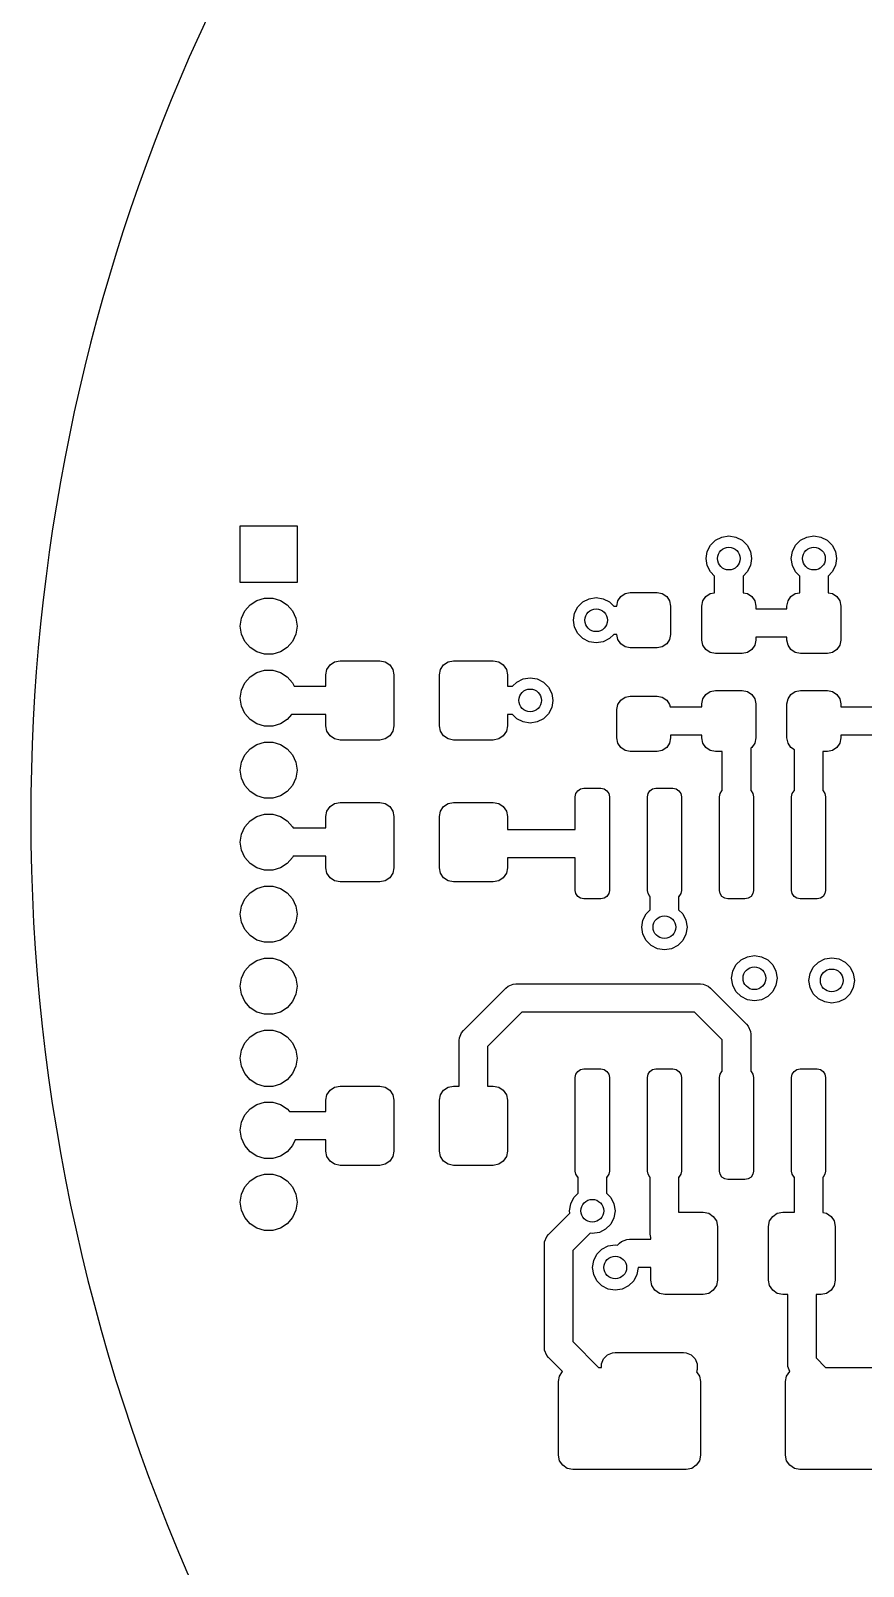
# Model space of a CAD drawing. Extents: x 116 to 183, y -110.2 to -37.6.
# Drawn here: x 115.95 to 130.62, y -84.27 to -57.19 of the extents above; entities that cross this region are included whole.
import ezdxf

# ---------------------------------------------------------------- set-up
doc = ezdxf.new("R2010")
doc.units = 0
doc.layers.add('BLACK', color=7, linetype='CONTINUOUS')

msp = doc.modelspace()

# ---------------------------------------------------------------- linework, layer by layer
at = {"layer": 'BLACK', "linetype": 'CONTINUOUS'}
for p, q in [((119.642, -66.921), (119.642, -65.921)), ((119.642, -65.921), (120.642, -65.921)), ((120.642, -65.921), (120.642, -66.921)), ((127.869577, -66.376393), (127.926393, -66.264886)), ((127.926393, -66.264886), (128.014886, -66.176393)), ((128.014886, -66.176393), (128.126393, -66.119577)), ((128.126393, -66.119577), (128.25, -66.1)), ((128.25, -66.1), (128.373607, -66.119577)), ((128.373607, -66.119577), (128.485114, -66.176393)), ((128.485114, -66.176393), (128.573607, -66.264886)), ((128.573607, -66.264886), (128.630423, -66.376393)), ((129.369577, -66.376393), (129.426393, -66.264886)), ((129.426393, -66.264886), (129.514886, -66.176393)), ((129.514886, -66.176393), (129.626393, -66.119577)), ((129.626393, -66.119577), (129.75, -66.1)), ((129.75, -66.1), (129.873607, -66.119577)), ((129.873607, -66.119577), (129.985114, -66.176393)), ((129.985114, -66.176393), (130.073607, -66.264886)), ((130.073607, -66.264886), (130.130423, -66.376393)), ((127.85, -66.5), (127.869577, -66.376393)), ((127.869577, -66.623607), (127.85, -66.5)), ((128.630423, -66.376393), (128.65, -66.5)), ((128.65, -66.5), (128.630423, -66.623607)), ((129.35, -66.5), (129.369577, -66.376393)), ((129.369577, -66.623607), (129.35, -66.5)), ((130.130423, -66.376393), (130.15, -66.5)), ((130.15, -66.5), (130.130423, -66.623607)), ((127.926393, -66.735114), (127.869577, -66.623607)), ((128, -66.808721), (127.926393, -66.735114)), ((128, -67.102486), (128, -66.808721)), ((128.573607, -66.735114), (128.5, -66.808721)), ((128.5, -66.808721), (128.5, -67.102486)), ((128.630423, -66.623607), (128.573607, -66.735114)), ((129.426393, -66.735114), (129.369577, -66.623607)), ((129.5, -66.808721), (129.426393, -66.735114)), ((129.5, -67.102486), (129.5, -66.808721)), ((130.073607, -66.735114), (130, -66.808721)), ((130, -66.808721), (130, -67.102486)), ((130.130423, -66.623607), (130.073607, -66.735114)), ((120.642, -66.921), (119.642, -66.921)), ((126.344562, -67.169562), (126.421613, -67.118079)), ((126.421613, -67.118079), (126.5125, -67.1)), ((126.5125, -67.1), (126.9875, -67.1)), ((126.9875, -67.1), (127.078387, -67.118079)), ((127.078387, -67.118079), (127.155438, -67.169562)), ((127.844562, -67.169562), (127.921613, -67.118079)), ((127.921613, -67.118079), (128, -67.102486)), ((128.5, -67.102486), (128.578387, -67.118079)), ((128.578387, -67.118079), (128.655438, -67.169562)), ((129.344562, -67.169562), (129.421613, -67.118079)), ((129.421613, -67.118079), (129.5, -67.102486)), ((130, -67.102486), (130.078387, -67.118079)), ((130.078387, -67.118079), (130.155438, -67.169562)), ((119.662254, -67.550134), (119.721373, -67.42068)), ((119.721373, -67.42068), (119.81457, -67.313125)), ((119.81457, -67.313125), (119.934292, -67.236184)), ((119.934292, -67.236184), (120.070843, -67.196089)), ((120.070843, -67.196089), (120.213157, -67.196089)), ((120.213157, -67.196089), (120.349708, -67.236184)), ((120.349708, -67.236184), (120.46943, -67.313125)), ((120.46943, -67.313125), (120.562627, -67.42068)), ((120.562627, -67.42068), (120.621746, -67.550134)), ((125.532077, -67.463893), (125.588893, -67.352386)), ((125.588893, -67.352386), (125.677386, -67.263893)), ((125.677386, -67.263893), (125.788893, -67.207077)), ((125.788893, -67.207077), (125.9125, -67.1875)), ((125.9125, -67.1875), (126.036107, -67.207077)), ((126.036107, -67.207077), (126.147614, -67.263893)), ((126.147614, -67.263893), (126.221221, -67.3375)), ((126.221221, -67.3375), (126.275, -67.3375)), ((126.275, -67.3375), (126.293079, -67.246613)), ((126.293079, -67.246613), (126.344562, -67.169562)), ((127.155438, -67.169562), (127.206921, -67.246613)), ((127.206921, -67.246613), (127.225, -67.3375)), ((127.225, -67.3375), (127.225, -67.8375)), ((127.775, -67.3375), (127.793079, -67.246613)), ((127.775, -67.9375), (127.775, -67.3375)), ((127.793079, -67.246613), (127.844562, -67.169562)), ((128.655438, -67.169562), (128.706921, -67.246613)), ((128.706921, -67.246613), (128.725, -67.3375)), ((128.725, -67.3375), (128.725, -67.3875)), ((128.725, -67.3875), (129.275, -67.3875)), ((129.275, -67.3375), (129.293079, -67.246613)), ((129.275, -67.3875), (129.275, -67.3375)), ((129.293079, -67.246613), (129.344562, -67.169562)), ((130.155438, -67.169562), (130.206921, -67.246613)), ((130.206921, -67.246613), (130.225, -67.3375)), ((130.225, -67.3375), (130.225, -67.9375)), ((119.642, -67.691), (119.662254, -67.550134)), ((119.662254, -67.831866), (119.642, -67.691)), ((120.621746, -67.550134), (120.642, -67.691)), ((120.642, -67.691), (120.621746, -67.831866)), ((125.5125, -67.5875), (125.532077, -67.463893)), ((125.532077, -67.711107), (125.5125, -67.5875)), ((119.721373, -67.96132), (119.662254, -67.831866)), ((119.81457, -68.068875), (119.721373, -67.96132)), ((120.562627, -67.96132), (120.46943, -68.068875)), ((120.621746, -67.831866), (120.562627, -67.96132)), ((125.588893, -67.822614), (125.532077, -67.711107)), ((125.677386, -67.911107), (125.588893, -67.822614)), ((125.788893, -67.967923), (125.677386, -67.911107)), ((126.147614, -67.911107), (126.036107, -67.967923)), ((126.221221, -67.8375), (126.147614, -67.911107)), ((126.275, -67.8375), (126.221221, -67.8375)), ((126.293079, -67.928387), (126.275, -67.8375)), ((126.344562, -68.005438), (126.293079, -67.928387)), ((127.206921, -67.928387), (127.155438, -68.005438)), ((127.225, -67.8375), (127.206921, -67.928387)), ((127.793079, -68.028387), (127.775, -67.9375)), ((128.725, -67.9375), (128.706921, -68.028387)), ((129.275, -67.8875), (128.725, -67.8875)), ((128.725, -67.8875), (128.725, -67.9375)), ((129.275, -67.9375), (129.275, -67.8875)), ((129.293079, -68.028387), (129.275, -67.9375)), ((130.225, -67.9375), (130.206921, -68.028387)), ((119.934292, -68.145816), (119.81457, -68.068875)), ((120.070843, -68.185911), (119.934292, -68.145816)), ((120.213157, -68.185911), (120.070843, -68.185911)), ((120.349708, -68.145816), (120.213157, -68.185911)), ((120.46943, -68.068875), (120.349708, -68.145816)), ((125.9125, -67.9875), (125.788893, -67.967923)), ((126.036107, -67.967923), (125.9125, -67.9875)), ((126.421613, -68.056921), (126.344562, -68.005438)), ((126.5125, -68.075), (126.421613, -68.056921)), ((126.9875, -68.075), (126.5125, -68.075)), ((127.078387, -68.056921), (126.9875, -68.075)), ((127.155438, -68.005438), (127.078387, -68.056921)), ((127.844562, -68.105438), (127.793079, -68.028387)), ((127.921613, -68.156921), (127.844562, -68.105438)), ((128.0125, -68.175), (127.921613, -68.156921)), ((128.4875, -68.175), (128.0125, -68.175)), ((128.578387, -68.156921), (128.4875, -68.175)), ((128.655438, -68.105438), (128.578387, -68.156921)), ((128.706921, -68.028387), (128.655438, -68.105438)), ((129.344562, -68.105438), (129.293079, -68.028387)), ((129.421613, -68.156921), (129.344562, -68.105438)), ((129.5125, -68.175), (129.421613, -68.156921)), ((129.9875, -68.175), (129.5125, -68.175)), ((130.078387, -68.156921), (129.9875, -68.175)), ((130.155438, -68.105438), (130.078387, -68.156921)), ((130.206921, -68.028387), (130.155438, -68.105438)), ((119.934292, -68.506184), (120.070843, -68.466089)), ((120.070843, -68.466089), (120.213157, -68.466089)), ((120.213157, -68.466089), (120.349708, -68.506184)), ((121.15, -68.55), (121.16903, -68.454329)), ((121.16903, -68.454329), (121.223223, -68.373223)), ((121.223223, -68.373223), (121.304329, -68.31903)), ((121.304329, -68.31903), (121.4, -68.3)), ((121.4, -68.3), (122.1, -68.3)), ((122.1, -68.3), (122.195671, -68.31903)), ((122.195671, -68.31903), (122.276777, -68.373223)), ((122.276777, -68.373223), (122.33097, -68.454329)), ((122.33097, -68.454329), (122.35, -68.55)), ((123.15, -68.55), (123.16903, -68.454329)), ((123.16903, -68.454329), (123.223223, -68.373223)), ((123.223223, -68.373223), (123.304329, -68.31903)), ((123.304329, -68.31903), (123.4, -68.3)), ((123.4, -68.3), (124.1, -68.3)), ((124.1, -68.3), (124.195671, -68.31903)), ((124.195671, -68.31903), (124.276777, -68.373223)), ((124.276777, -68.373223), (124.33097, -68.454329)), ((124.33097, -68.454329), (124.35, -68.55)), ((119.662254, -68.820134), (119.721373, -68.69068)), ((119.721373, -68.69068), (119.81457, -68.583125)), ((119.81457, -68.583125), (119.934292, -68.506184)), ((120.349708, -68.506184), (120.46943, -68.583125)), ((120.46943, -68.583125), (120.562627, -68.69068)), ((120.562627, -68.69068), (120.589717, -68.75)), ((120.589717, -68.75), (121.15, -68.75)), ((121.15, -68.75), (121.15, -68.55)), ((122.35, -68.55), (122.35, -69.45)), ((123.15, -69.45), (123.15, -68.55)), ((124.35, -68.55), (124.35, -68.75)), ((124.35, -68.75), (124.441279, -68.75)), ((124.441279, -68.75), (124.514886, -68.676393)), ((124.514886, -68.676393), (124.626393, -68.619577)), ((124.626393, -68.619577), (124.75, -68.6)), ((124.75, -68.6), (124.873607, -68.619577)), ((124.873607, -68.619577), (124.985114, -68.676393)), ((124.985114, -68.676393), (125.073607, -68.764886)), ((125.073607, -68.764886), (125.130423, -68.876393)), ((119.642, -68.961), (119.662254, -68.820134)), ((119.662254, -69.101866), (119.642, -68.961)), ((125.130423, -68.876393), (125.15, -69)), ((125.15, -69), (125.130423, -69.123607)), ((126.293079, -69.071613), (126.344562, -68.994562)), ((126.344562, -68.994562), (126.421613, -68.943079)), ((126.421613, -68.943079), (126.5125, -68.925)), ((126.5125, -68.925), (126.9875, -68.925)), ((126.9875, -68.925), (127.078387, -68.943079)), ((127.078387, -68.943079), (127.155438, -68.994562)), ((127.155438, -68.994562), (127.206921, -69.071613)), ((127.775, -69.0625), (127.793079, -68.971613)), ((127.793079, -68.971613), (127.844562, -68.894562)), ((127.844562, -68.894562), (127.921613, -68.843079)), ((127.921613, -68.843079), (128.0125, -68.825)), ((128.0125, -68.825), (128.4875, -68.825)), ((128.4875, -68.825), (128.578387, -68.843079)), ((128.578387, -68.843079), (128.655438, -68.894562)), ((128.655438, -68.894562), (128.706921, -68.971613)), ((128.706921, -68.971613), (128.725, -69.0625)), ((129.275, -69.0625), (129.293079, -68.971613)), ((129.293079, -68.971613), (129.344562, -68.894562)), ((129.344562, -68.894562), (129.421613, -68.843079)), ((129.421613, -68.843079), (129.5125, -68.825)), ((129.5125, -68.825), (129.9875, -68.825)), ((129.9875, -68.825), (130.078387, -68.843079)), ((130.078387, -68.843079), (130.155438, -68.894562)), ((130.155438, -68.894562), (130.206921, -68.971613)), ((130.206921, -68.971613), (130.225, -69.0625)), ((119.721373, -69.23132), (119.662254, -69.101866)), ((119.81457, -69.338875), (119.721373, -69.23132)), ((120.546441, -69.25), (120.46943, -69.338875)), ((121.15, -69.25), (120.546441, -69.25)), ((121.15, -69.45), (121.15, -69.25)), ((124.441279, -69.25), (124.35, -69.25)), ((124.35, -69.25), (124.35, -69.45)), ((124.514886, -69.323607), (124.441279, -69.25)), ((125.073607, -69.235114), (124.985114, -69.323607)), ((125.130423, -69.123607), (125.073607, -69.235114)), ((126.275, -69.1625), (126.293079, -69.071613)), ((126.275, -69.6625), (126.275, -69.1625)), ((127.206921, -69.071613), (127.215054, -69.1125)), ((127.215054, -69.1125), (127.775, -69.1125)), ((127.775, -69.1125), (127.775, -69.0625)), ((128.725, -69.0625), (128.725, -69.6625)), ((129.275, -69.6625), (129.275, -69.0625)), ((130.225, -69.0625), (130.225, -69.1125)), ((130.225, -69.1125), (130.784946, -69.1125)), ((119.934292, -69.415816), (119.81457, -69.338875)), ((120.070843, -69.455911), (119.934292, -69.415816)), ((120.213157, -69.455911), (120.070843, -69.455911)), ((120.349708, -69.415816), (120.213157, -69.455911)), ((120.46943, -69.338875), (120.349708, -69.415816)), ((121.16903, -69.545671), (121.15, -69.45)), ((121.223223, -69.626777), (121.16903, -69.545671)), ((122.33097, -69.545671), (122.276777, -69.626777)), ((122.35, -69.45), (122.33097, -69.545671)), ((123.16903, -69.545671), (123.15, -69.45)), ((123.223223, -69.626777), (123.16903, -69.545671)), ((124.33097, -69.545671), (124.276777, -69.626777)), ((124.35, -69.45), (124.33097, -69.545671)), ((124.626393, -69.380423), (124.514886, -69.323607)), ((124.75, -69.4), (124.626393, -69.380423)), ((124.873607, -69.380423), (124.75, -69.4)), ((124.985114, -69.323607), (124.873607, -69.380423)), ((119.721373, -69.96068), (119.81457, -69.853125)), ((119.81457, -69.853125), (119.934292, -69.776184)), ((119.934292, -69.776184), (120.070843, -69.736089)), ((120.070843, -69.736089), (120.213157, -69.736089)), ((120.213157, -69.736089), (120.349708, -69.776184)), ((120.349708, -69.776184), (120.46943, -69.853125)), ((120.46943, -69.853125), (120.562627, -69.96068)), ((121.304329, -69.68097), (121.223223, -69.626777)), ((121.4, -69.7), (121.304329, -69.68097)), ((122.1, -69.7), (121.4, -69.7)), ((122.195671, -69.68097), (122.1, -69.7)), ((122.276777, -69.626777), (122.195671, -69.68097)), ((123.304329, -69.68097), (123.223223, -69.626777)), ((123.4, -69.7), (123.304329, -69.68097)), ((124.1, -69.7), (123.4, -69.7)), ((124.195671, -69.68097), (124.1, -69.7)), ((124.276777, -69.626777), (124.195671, -69.68097)), ((126.293079, -69.753387), (126.275, -69.6625)), ((126.344562, -69.830438), (126.293079, -69.753387)), ((126.421613, -69.881921), (126.344562, -69.830438)), ((127.155438, -69.830438), (127.078387, -69.881921)), ((127.206921, -69.753387), (127.155438, -69.830438)), ((127.225, -69.6625), (127.206921, -69.753387)), ((127.775, -69.6125), (127.225, -69.6125)), ((127.225, -69.6125), (127.225, -69.6625)), ((127.775, -69.6625), (127.775, -69.6125)), ((127.793079, -69.753387), (127.775, -69.6625)), ((127.844562, -69.830438), (127.793079, -69.753387)), ((127.921613, -69.881921), (127.844562, -69.830438)), ((128.655438, -69.830438), (128.635, -69.844094)), ((128.635, -69.844094), (128.635, -70.58988)), ((128.706921, -69.753387), (128.655438, -69.830438)), ((128.725, -69.6625), (128.706921, -69.753387)), ((129.293079, -69.753387), (129.275, -69.6625)), ((129.344562, -69.830438), (129.293079, -69.753387)), ((129.405, -69.87082), (129.344562, -69.830438)), ((130.155438, -69.830438), (130.078387, -69.881921)), ((130.206921, -69.753387), (130.155438, -69.830438)), ((130.225, -69.6625), (130.206921, -69.753387)), ((130.775, -69.6125), (130.225, -69.6125)), ((130.225, -69.6125), (130.225, -69.6625)), ((119.642, -70.231), (119.662254, -70.090134)), ((119.662254, -70.090134), (119.721373, -69.96068)), ((120.562627, -69.96068), (120.621746, -70.090134)), ((120.621746, -70.090134), (120.642, -70.231)), ((126.5125, -69.9), (126.421613, -69.881921)), ((126.9875, -69.9), (126.5125, -69.9)), ((127.078387, -69.881921), (126.9875, -69.9)), ((128.0125, -69.9), (127.921613, -69.881921)), ((128.135, -69.9), (128.0125, -69.9)), ((128.135, -70.58988), (128.135, -69.9)), ((129.405, -70.58988), (129.405, -69.87082)), ((129.9875, -69.9), (129.905, -69.9)), ((129.905, -69.9), (129.905, -70.58988)), ((130.078387, -69.881921), (129.9875, -69.9)), ((119.662254, -70.371866), (119.642, -70.231)), ((119.721373, -70.50132), (119.662254, -70.371866)), ((120.621746, -70.371866), (120.562627, -70.50132)), ((120.642, -70.231), (120.621746, -70.371866)), ((119.81457, -70.608875), (119.721373, -70.50132)), ((119.934292, -70.685816), (119.81457, -70.608875)), ((120.46943, -70.608875), (120.349708, -70.685816)), ((120.562627, -70.50132), (120.46943, -70.608875)), ((125.545, -70.7), (125.556418, -70.642597)), ((125.556418, -70.642597), (125.588934, -70.593934)), ((125.588934, -70.593934), (125.637597, -70.561418)), ((125.637597, -70.561418), (125.695, -70.55)), ((125.695, -70.55), (125.995, -70.55)), ((125.995, -70.55), (126.052403, -70.561418)), ((126.052403, -70.561418), (126.101066, -70.593934)), ((126.101066, -70.593934), (126.133582, -70.642597)), ((126.133582, -70.642597), (126.145, -70.7)), ((126.815, -70.7), (126.826418, -70.642597)), ((126.826418, -70.642597), (126.858934, -70.593934)), ((126.858934, -70.593934), (126.907597, -70.561418)), ((126.907597, -70.561418), (126.965, -70.55)), ((126.965, -70.55), (127.265, -70.55)), ((127.265, -70.55), (127.322403, -70.561418)), ((127.322403, -70.561418), (127.371066, -70.593934)), ((127.371066, -70.593934), (127.403582, -70.642597)), ((127.403582, -70.642597), (127.415, -70.7)), ((128.085, -70.7), (128.096418, -70.642597)), ((128.096418, -70.642597), (128.128934, -70.593934)), ((128.128934, -70.593934), (128.135, -70.58988)), ((128.635, -70.58988), (128.641066, -70.593934)), ((128.641066, -70.593934), (128.673582, -70.642597)), ((128.673582, -70.642597), (128.685, -70.7)), ((129.355, -70.7), (129.366418, -70.642597)), ((129.366418, -70.642597), (129.398934, -70.593934)), ((129.398934, -70.593934), (129.405, -70.58988)), ((129.905, -70.58988), (129.911066, -70.593934)), ((129.911066, -70.593934), (129.943582, -70.642597)), ((129.943582, -70.642597), (129.955, -70.7)), ((120.070843, -70.725911), (119.934292, -70.685816)), ((120.213157, -70.725911), (120.070843, -70.725911)), ((120.349708, -70.685816), (120.213157, -70.725911)), ((121.16903, -70.954329), (121.223223, -70.873223)), ((121.223223, -70.873223), (121.304329, -70.81903)), ((121.304329, -70.81903), (121.4, -70.8)), ((121.4, -70.8), (122.1, -70.8)), ((122.1, -70.8), (122.195671, -70.81903)), ((122.195671, -70.81903), (122.276777, -70.873223)), ((122.276777, -70.873223), (122.33097, -70.954329)), ((123.16903, -70.954329), (123.223223, -70.873223)), ((123.223223, -70.873223), (123.304329, -70.81903)), ((123.304329, -70.81903), (123.4, -70.8)), ((123.4, -70.8), (124.1, -70.8)), ((124.1, -70.8), (124.195671, -70.81903)), ((124.195671, -70.81903), (124.276777, -70.873223)), ((124.276777, -70.873223), (124.33097, -70.954329)), ((125.545, -71.275), (125.545, -70.7)), ((126.145, -70.7), (126.145, -72.35)), ((126.815, -72.35), (126.815, -70.7)), ((127.415, -70.7), (127.415, -72.35)), ((128.085, -72.35), (128.085, -70.7)), ((128.685, -70.7), (128.685, -72.35)), ((129.355, -72.35), (129.355, -70.7)), ((129.955, -70.7), (129.955, -72.35)), ((119.721373, -71.23068), (119.81457, -71.123125)), ((119.81457, -71.123125), (119.934292, -71.046184)), ((119.934292, -71.046184), (120.070843, -71.006089)), ((120.070843, -71.006089), (120.213157, -71.006089)), ((120.213157, -71.006089), (120.349708, -71.046184)), ((120.349708, -71.046184), (120.46943, -71.123125)), ((120.46943, -71.123125), (120.562627, -71.23068)), ((121.15, -71.05), (121.16903, -70.954329)), ((121.15, -71.25), (121.15, -71.05)), ((122.33097, -70.954329), (122.35, -71.05)), ((122.35, -71.05), (122.35, -71.95)), ((123.15, -71.05), (123.16903, -70.954329)), ((123.15, -71.95), (123.15, -71.05)), ((124.33097, -70.954329), (124.35, -71.05)), ((124.35, -71.05), (124.35, -71.275)), ((119.642, -71.501), (119.662254, -71.360134)), ((119.662254, -71.360134), (119.721373, -71.23068)), ((120.562627, -71.23068), (120.57145, -71.25)), ((120.57145, -71.25), (121.15, -71.25)), ((124.35, -71.275), (125.545, -71.275)), ((119.662254, -71.641866), (119.642, -71.501)), ((119.721373, -71.77132), (119.662254, -71.641866)), ((120.572363, -71.75), (120.562627, -71.77132)), ((121.15, -71.75), (120.572363, -71.75)), ((121.15, -71.95), (121.15, -71.75)), ((119.81457, -71.878875), (119.721373, -71.77132)), ((119.934292, -71.955816), (119.81457, -71.878875)), ((120.070843, -71.995911), (119.934292, -71.955816)), ((120.213157, -71.995911), (120.070843, -71.995911)), ((120.349708, -71.955816), (120.213157, -71.995911)), ((120.46943, -71.878875), (120.349708, -71.955816)), ((120.562627, -71.77132), (120.46943, -71.878875)), ((121.16903, -72.045671), (121.15, -71.95)), ((122.35, -71.95), (122.33097, -72.045671)), ((123.16903, -72.045671), (123.15, -71.95)), ((124.35, -71.95), (124.33097, -72.045671)), ((125.545, -71.775), (124.35, -71.775)), ((124.35, -71.775), (124.35, -71.95)), ((125.545, -72.35), (125.545, -71.775)), ((119.934292, -72.316184), (120.070843, -72.276089)), ((120.070843, -72.276089), (120.213157, -72.276089)), ((120.213157, -72.276089), (120.349708, -72.316184)), ((121.223223, -72.126777), (121.16903, -72.045671)), ((121.304329, -72.18097), (121.223223, -72.126777)), ((121.4, -72.2), (121.304329, -72.18097)), ((122.1, -72.2), (121.4, -72.2)), ((122.195671, -72.18097), (122.1, -72.2)), ((122.276777, -72.126777), (122.195671, -72.18097)), ((122.33097, -72.045671), (122.276777, -72.126777)), ((123.223223, -72.126777), (123.16903, -72.045671)), ((123.304329, -72.18097), (123.223223, -72.126777)), ((123.4, -72.2), (123.304329, -72.18097)), ((124.1, -72.2), (123.4, -72.2)), ((124.195671, -72.18097), (124.1, -72.2)), ((124.276777, -72.126777), (124.195671, -72.18097)), ((124.33097, -72.045671), (124.276777, -72.126777)), ((119.662254, -72.630134), (119.721373, -72.50068)), ((119.721373, -72.50068), (119.81457, -72.393125)), ((119.81457, -72.393125), (119.934292, -72.316184)), ((120.349708, -72.316184), (120.46943, -72.393125)), ((120.46943, -72.393125), (120.562627, -72.50068)), ((120.562627, -72.50068), (120.621746, -72.630134)), ((125.556418, -72.407403), (125.545, -72.35)), ((125.588934, -72.456066), (125.556418, -72.407403)), ((125.637597, -72.488582), (125.588934, -72.456066)), ((125.695, -72.5), (125.637597, -72.488582)), ((125.995, -72.5), (125.695, -72.5)), ((126.052403, -72.488582), (125.995, -72.5)), ((126.101066, -72.456066), (126.052403, -72.488582)), ((126.133582, -72.407403), (126.101066, -72.456066)), ((126.145, -72.35), (126.133582, -72.407403)), ((126.826418, -72.407403), (126.815, -72.35)), ((126.858934, -72.456066), (126.826418, -72.407403)), ((126.865, -72.460119), (126.858934, -72.456066)), ((126.865, -72.691279), (126.865, -72.460119)), ((127.371066, -72.456066), (127.365, -72.460119)), ((127.365, -72.460119), (127.365, -72.691279)), ((127.403582, -72.407403), (127.371066, -72.456066)), ((127.415, -72.35), (127.403582, -72.407403)), ((128.096418, -72.407403), (128.085, -72.35)), ((128.128934, -72.456066), (128.096418, -72.407403)), ((128.177597, -72.488582), (128.128934, -72.456066)), ((128.235, -72.5), (128.177597, -72.488582)), ((128.535, -72.5), (128.235, -72.5)), ((128.592403, -72.488582), (128.535, -72.5)), ((128.641066, -72.456066), (128.592403, -72.488582)), ((128.673582, -72.407403), (128.641066, -72.456066)), ((128.685, -72.35), (128.673582, -72.407403)), ((129.366418, -72.407403), (129.355, -72.35)), ((129.398934, -72.456066), (129.366418, -72.407403)), ((129.447597, -72.488582), (129.398934, -72.456066)), ((129.505, -72.5), (129.447597, -72.488582)), ((129.805, -72.5), (129.505, -72.5)), ((129.862403, -72.488582), (129.805, -72.5)), ((129.911066, -72.456066), (129.862403, -72.488582)), ((129.943582, -72.407403), (129.911066, -72.456066)), ((129.955, -72.35), (129.943582, -72.407403)), ((119.642, -72.771), (119.662254, -72.630134)), ((119.662254, -72.911866), (119.642, -72.771)), ((120.621746, -72.630134), (120.642, -72.771)), ((120.642, -72.771), (120.621746, -72.911866)), ((126.734577, -72.876393), (126.791393, -72.764886)), ((126.791393, -72.764886), (126.865, -72.691279)), ((127.365, -72.691279), (127.438607, -72.764886)), ((127.438607, -72.764886), (127.495423, -72.876393)), ((119.721373, -73.04132), (119.662254, -72.911866)), ((119.81457, -73.148875), (119.721373, -73.04132)), ((120.562627, -73.04132), (120.46943, -73.148875)), ((120.621746, -72.911866), (120.562627, -73.04132)), ((126.715, -73), (126.734577, -72.876393)), ((126.734577, -73.123607), (126.715, -73)), ((127.495423, -72.876393), (127.515, -73)), ((127.515, -73), (127.495423, -73.123607)), ((119.934292, -73.225816), (119.81457, -73.148875)), ((120.070843, -73.265911), (119.934292, -73.225816)), ((120.213157, -73.265911), (120.070843, -73.265911)), ((120.349708, -73.225816), (120.213157, -73.265911)), ((120.46943, -73.148875), (120.349708, -73.225816)), ((126.791393, -73.235114), (126.734577, -73.123607)), ((126.879886, -73.323607), (126.791393, -73.235114)), ((126.991393, -73.380423), (126.879886, -73.323607)), ((127.350114, -73.323607), (127.238607, -73.380423)), ((127.438607, -73.235114), (127.350114, -73.323607)), ((127.495423, -73.123607), (127.438607, -73.235114)), ((119.81457, -73.663125), (119.934292, -73.586184)), ((119.934292, -73.586184), (120.070843, -73.546089)), ((120.070843, -73.546089), (120.213157, -73.546089)), ((120.213157, -73.546089), (120.349708, -73.586184)), ((120.349708, -73.586184), (120.46943, -73.663125)), ((127.115, -73.4), (126.991393, -73.380423)), ((127.238607, -73.380423), (127.115, -73.4)), ((128.376393, -73.664886), (128.464886, -73.576393)), ((128.464886, -73.576393), (128.576393, -73.519577)), ((128.576393, -73.519577), (128.7, -73.5)), ((128.7, -73.5), (128.823607, -73.519577)), ((128.823607, -73.519577), (128.935114, -73.576393)), ((128.935114, -73.576393), (129.023607, -73.664886)), ((129.738893, -73.702386), (129.827386, -73.613893)), ((129.827386, -73.613893), (129.938893, -73.557077)), ((129.938893, -73.557077), (130.0625, -73.5375)), ((130.0625, -73.5375), (130.186107, -73.557077)), ((130.186107, -73.557077), (130.297614, -73.613893)), ((130.297614, -73.613893), (130.386107, -73.702386)), ((119.642, -74.041), (119.662254, -73.900134)), ((119.662254, -73.900134), (119.721373, -73.77068)), ((119.721373, -73.77068), (119.81457, -73.663125)), ((120.46943, -73.663125), (120.562627, -73.77068)), ((120.562627, -73.77068), (120.621746, -73.900134)), ((120.621746, -73.900134), (120.642, -74.041)), ((128.3, -73.9), (128.319577, -73.776393)), ((128.319577, -74.023607), (128.3, -73.9)), ((128.319577, -73.776393), (128.376393, -73.664886)), ((129.023607, -73.664886), (129.080423, -73.776393)), ((129.080423, -73.776393), (129.1, -73.9)), ((129.1, -73.9), (129.080423, -74.023607)), ((129.6625, -73.9375), (129.682077, -73.813893)), ((129.682077, -73.813893), (129.738893, -73.702386)), ((130.386107, -73.702386), (130.442923, -73.813893)), ((130.442923, -73.813893), (130.4625, -73.9375)), ((119.662254, -74.181866), (119.642, -74.041)), ((119.721373, -74.31132), (119.662254, -74.181866)), ((120.621746, -74.181866), (120.562627, -74.31132)), ((120.642, -74.041), (120.621746, -74.181866)), ((123.573223, -74.823223), (124.323223, -74.073223)), ((124.323223, -74.073223), (124.361102, -74.042137)), ((124.361102, -74.042137), (124.361107, -74.042133)), ((124.361107, -74.042133), (124.451227, -74.004804)), ((124.451227, -74.004804), (124.5, -74)), ((124.5, -74), (127.75, -74)), ((127.75, -74), (127.798773, -74.004804)), ((127.798773, -74.004804), (127.888893, -74.042133)), ((127.888893, -74.042133), (127.888897, -74.042137)), ((127.888897, -74.042137), (127.926777, -74.073223)), ((127.926777, -74.073223), (128.561777, -74.708224)), ((128.376393, -74.135114), (128.319577, -74.023607)), ((128.464886, -74.223607), (128.376393, -74.135114)), ((129.023607, -74.135114), (128.935114, -74.223607)), ((129.080423, -74.023607), (129.023607, -74.135114)), ((129.682077, -74.061107), (129.6625, -73.9375)), ((129.738893, -74.172614), (129.682077, -74.061107)), ((129.827386, -74.261107), (129.738893, -74.172614)), ((130.386107, -74.172614), (130.297614, -74.261107)), ((130.442923, -74.061107), (130.386107, -74.172614)), ((130.4625, -73.9375), (130.442923, -74.061107)), ((119.81457, -74.418875), (119.721373, -74.31132)), ((119.934292, -74.495816), (119.81457, -74.418875)), ((120.46943, -74.418875), (120.349708, -74.495816)), ((120.562627, -74.31132), (120.46943, -74.418875)), ((128.576393, -74.280423), (128.464886, -74.223607)), ((128.7, -74.3), (128.576393, -74.280423)), ((128.823607, -74.280423), (128.7, -74.3)), ((128.935114, -74.223607), (128.823607, -74.280423)), ((129.938893, -74.317923), (129.827386, -74.261107)), ((130.0625, -74.3375), (129.938893, -74.317923)), ((130.186107, -74.317923), (130.0625, -74.3375)), ((130.297614, -74.261107), (130.186107, -74.317923)), ((120.070843, -74.535911), (119.934292, -74.495816)), ((120.213157, -74.535911), (120.070843, -74.535911)), ((120.349708, -74.495816), (120.213157, -74.535911)), ((124.603554, -74.5), (124, -75.103554)), ((127.646446, -74.5), (124.603554, -74.5)), ((128.135, -74.988553), (127.646446, -74.5)), ((128.561777, -74.708224), (128.592868, -74.746108)), ((119.721373, -75.04068), (119.81457, -74.933125)), ((119.81457, -74.933125), (119.934292, -74.856184)), ((119.934292, -74.856184), (120.070843, -74.816089)), ((120.070843, -74.816089), (120.213157, -74.816089)), ((120.213157, -74.816089), (120.349708, -74.856184)), ((120.349708, -74.856184), (120.46943, -74.933125)), ((120.46943, -74.933125), (120.562627, -75.04068)), ((123.5, -75), (123.504804, -74.951227)), ((123.5, -75.8), (123.5, -75)), ((123.504804, -74.951227), (123.542133, -74.861107)), ((123.542133, -74.861107), (123.542137, -74.861102)), ((123.542137, -74.861102), (123.573223, -74.823223)), ((128.135, -75.53988), (128.135, -74.988553)), ((128.592868, -74.746108), (128.630197, -74.836228)), ((128.630197, -74.836228), (128.630197, -74.836237)), ((128.630197, -74.836237), (128.635, -74.885)), ((128.635, -74.885), (128.635, -75.53988)), ((119.642, -75.311), (119.662254, -75.170134)), ((119.662254, -75.170134), (119.721373, -75.04068)), ((120.562627, -75.04068), (120.621746, -75.170134)), ((120.621746, -75.170134), (120.642, -75.311)), ((124, -75.103554), (124, -75.8)), ((119.662254, -75.451866), (119.642, -75.311)), ((119.721373, -75.58132), (119.662254, -75.451866)), ((120.621746, -75.451866), (120.562627, -75.58132)), ((120.642, -75.311), (120.621746, -75.451866)), ((125.556418, -75.592597), (125.588934, -75.543934)), ((125.588934, -75.543934), (125.637597, -75.511418)), ((125.637597, -75.511418), (125.695, -75.5)), ((125.695, -75.5), (125.995, -75.5)), ((125.995, -75.5), (126.052403, -75.511418)), ((126.052403, -75.511418), (126.101066, -75.543934)), ((126.101066, -75.543934), (126.133582, -75.592597)), ((126.826418, -75.592597), (126.858934, -75.543934)), ((126.858934, -75.543934), (126.907597, -75.511418)), ((126.907597, -75.511418), (126.965, -75.5)), ((126.965, -75.5), (127.265, -75.5)), ((127.265, -75.5), (127.322403, -75.511418)), ((127.322403, -75.511418), (127.371066, -75.543934)), ((127.371066, -75.543934), (127.403582, -75.592597)), ((128.096418, -75.592597), (128.128934, -75.543934)), ((128.128934, -75.543934), (128.135, -75.53988)), ((128.635, -75.53988), (128.641066, -75.543934)), ((128.641066, -75.543934), (128.673582, -75.592597)), ((129.366418, -75.592597), (129.398934, -75.543934)), ((129.398934, -75.543934), (129.447597, -75.511418)), ((129.447597, -75.511418), (129.505, -75.5)), ((129.505, -75.5), (129.805, -75.5)), ((129.805, -75.5), (129.862403, -75.511418)), ((129.862403, -75.511418), (129.911066, -75.543934)), ((129.911066, -75.543934), (129.943582, -75.592597)), ((119.81457, -75.688875), (119.721373, -75.58132)), ((119.934292, -75.765816), (119.81457, -75.688875)), ((120.070843, -75.805911), (119.934292, -75.765816)), ((120.213157, -75.805911), (120.070843, -75.805911)), ((120.349708, -75.765816), (120.213157, -75.805911)), ((120.46943, -75.688875), (120.349708, -75.765816)), ((120.562627, -75.58132), (120.46943, -75.688875)), ((121.304329, -75.81903), (121.4, -75.8)), ((121.4, -75.8), (122.1, -75.8)), ((122.1, -75.8), (122.195671, -75.81903)), ((123.304329, -75.81903), (123.4, -75.8)), ((123.4, -75.8), (123.5, -75.8)), ((124, -75.8), (124.1, -75.8)), ((124.1, -75.8), (124.195671, -75.81903)), ((125.545, -75.65), (125.556418, -75.592597)), ((125.545, -77.3), (125.545, -75.65)), ((126.133582, -75.592597), (126.145, -75.65)), ((126.145, -75.65), (126.145, -77.3)), ((126.815, -75.65), (126.826418, -75.592597)), ((126.815, -77.3), (126.815, -75.65)), ((127.403582, -75.592597), (127.415, -75.65)), ((127.415, -75.65), (127.415, -77.3)), ((128.085, -75.65), (128.096418, -75.592597)), ((128.085, -77.3), (128.085, -75.65)), ((128.673582, -75.592597), (128.685, -75.65)), ((128.685, -75.65), (128.685, -77.3)), ((129.355, -75.65), (129.366418, -75.592597)), ((129.355, -77.3), (129.355, -75.65)), ((129.943582, -75.592597), (129.955, -75.65)), ((129.955, -75.65), (129.955, -77.3)), ((119.934292, -76.126184), (120.070843, -76.086089)), ((120.070843, -76.086089), (120.213157, -76.086089)), ((120.213157, -76.086089), (120.349708, -76.126184)), ((121.15, -76.05), (121.16903, -75.954329)), ((121.15, -76.25), (121.15, -76.05)), ((121.16903, -75.954329), (121.223223, -75.873223)), ((121.223223, -75.873223), (121.304329, -75.81903)), ((122.195671, -75.81903), (122.276777, -75.873223)), ((122.276777, -75.873223), (122.33097, -75.954329)), ((122.33097, -75.954329), (122.35, -76.05)), ((122.35, -76.05), (122.35, -76.95)), ((123.15, -76.05), (123.16903, -75.954329)), ((123.15, -76.95), (123.15, -76.05)), ((123.16903, -75.954329), (123.223223, -75.873223)), ((123.223223, -75.873223), (123.304329, -75.81903)), ((124.195671, -75.81903), (124.276777, -75.873223)), ((124.276777, -75.873223), (124.33097, -75.954329)), ((124.33097, -75.954329), (124.35, -76.05)), ((124.35, -76.05), (124.35, -76.95)), ((119.662254, -76.440134), (119.721373, -76.31068)), ((119.721373, -76.31068), (119.81457, -76.203125)), ((119.81457, -76.203125), (119.934292, -76.126184)), ((120.349708, -76.126184), (120.46943, -76.203125)), ((120.46943, -76.203125), (120.510047, -76.25)), ((120.510047, -76.25), (121.15, -76.25)), ((119.642, -76.581), (119.662254, -76.440134)), ((119.662254, -76.721866), (119.642, -76.581)), ((119.721373, -76.85132), (119.662254, -76.721866)), ((119.81457, -76.958875), (119.721373, -76.85132)), ((120.562627, -76.85132), (120.46943, -76.958875)), ((120.608898, -76.75), (120.562627, -76.85132)), ((121.15, -76.75), (120.608898, -76.75)), ((121.15, -76.95), (121.15, -76.75)), ((119.934292, -77.035816), (119.81457, -76.958875)), ((120.070843, -77.075911), (119.934292, -77.035816)), ((120.213157, -77.075911), (120.070843, -77.075911)), ((120.349708, -77.035816), (120.213157, -77.075911)), ((120.46943, -76.958875), (120.349708, -77.035816)), ((121.16903, -77.045671), (121.15, -76.95)), ((121.223223, -77.126777), (121.16903, -77.045671)), ((121.304329, -77.18097), (121.223223, -77.126777)), ((122.276777, -77.126777), (122.195671, -77.18097)), ((122.33097, -77.045671), (122.276777, -77.126777)), ((122.35, -76.95), (122.33097, -77.045671)), ((123.16903, -77.045671), (123.15, -76.95)), ((123.223223, -77.126777), (123.16903, -77.045671)), ((123.304329, -77.18097), (123.223223, -77.126777)), ((124.276777, -77.126777), (124.195671, -77.18097)), ((124.33097, -77.045671), (124.276777, -77.126777)), ((124.35, -76.95), (124.33097, -77.045671)), ((119.81457, -77.473125), (119.934292, -77.396184)), ((119.934292, -77.396184), (120.070843, -77.356089)), ((120.070843, -77.356089), (120.213157, -77.356089)), ((120.213157, -77.356089), (120.349708, -77.396184)), ((120.349708, -77.396184), (120.46943, -77.473125)), ((121.4, -77.2), (121.304329, -77.18097)), ((122.1, -77.2), (121.4, -77.2)), ((122.195671, -77.18097), (122.1, -77.2)), ((123.4, -77.2), (123.304329, -77.18097)), ((124.1, -77.2), (123.4, -77.2)), ((124.195671, -77.18097), (124.1, -77.2)), ((125.556418, -77.357403), (125.545, -77.3)), ((125.588934, -77.406066), (125.556418, -77.357403)), ((125.595, -77.410119), (125.588934, -77.406066)), ((125.595, -77.691279), (125.595, -77.410119)), ((126.101066, -77.406066), (126.095, -77.410119)), ((126.095, -77.410119), (126.095, -77.691279)), ((126.133582, -77.357403), (126.101066, -77.406066)), ((126.145, -77.3), (126.133582, -77.357403)), ((126.826418, -77.357403), (126.815, -77.3)), ((126.858934, -77.406066), (126.826418, -77.357403)), ((126.865, -77.410119), (126.858934, -77.406066)), ((126.865, -78.4025), (126.865, -77.410119)), ((127.371066, -77.406066), (127.365, -77.410119)), ((127.365, -77.410119), (127.365, -78.025)), ((127.403582, -77.357403), (127.371066, -77.406066)), ((127.415, -77.3), (127.403582, -77.357403)), ((128.096418, -77.357403), (128.085, -77.3)), ((128.128934, -77.406066), (128.096418, -77.357403)), ((128.177597, -77.438582), (128.128934, -77.406066)), ((128.235, -77.45), (128.177597, -77.438582)), ((128.592403, -77.438582), (128.535, -77.45)), ((128.641066, -77.406066), (128.592403, -77.438582)), ((128.673582, -77.357403), (128.641066, -77.406066)), ((128.685, -77.3), (128.673582, -77.357403)), ((129.366418, -77.357403), (129.355, -77.3)), ((129.398934, -77.406066), (129.366418, -77.357403)), ((129.405, -77.410119), (129.398934, -77.406066)), ((129.405, -78.025), (129.405, -77.410119)), ((129.911066, -77.406066), (129.905, -77.410119)), ((129.905, -77.410119), (129.905, -78.030967)), ((129.943582, -77.357403), (129.911066, -77.406066)), ((129.955, -77.3), (129.943582, -77.357403)), ((119.642, -77.851), (119.662254, -77.710134)), ((119.662254, -77.710134), (119.721373, -77.58068)), ((119.721373, -77.58068), (119.81457, -77.473125)), ((120.46943, -77.473125), (120.562627, -77.58068)), ((120.562627, -77.58068), (120.621746, -77.710134)), ((120.621746, -77.710134), (120.642, -77.851)), ((125.521393, -77.764886), (125.595, -77.691279)), ((126.095, -77.691279), (126.168607, -77.764886)), ((128.535, -77.45), (128.235, -77.45)), ((119.662254, -77.991866), (119.642, -77.851)), ((120.642, -77.851), (120.621746, -77.991866)), ((125.445, -78), (125.464577, -77.876393)), ((125.464577, -77.876393), (125.521393, -77.764886)), ((126.168607, -77.764886), (126.225423, -77.876393)), ((126.225423, -77.876393), (126.245, -78)), ((119.721373, -78.12132), (119.662254, -77.991866)), ((119.81457, -78.228875), (119.721373, -78.12132)), ((119.934292, -78.305816), (119.81457, -78.228875)), ((120.46943, -78.228875), (120.349708, -78.305816)), ((120.562627, -78.12132), (120.46943, -78.228875)), ((120.621746, -77.991866), (120.562627, -78.12132)), ((125.073223, -78.418223), (125.45135, -78.040095)), ((125.45135, -78.040095), (125.445, -78)), ((126.168607, -78.235114), (126.080114, -78.323607)), ((126.225423, -78.123607), (126.168607, -78.235114)), ((126.245, -78), (126.225423, -78.123607)), ((127.365, -78.025), (127.8, -78.025)), ((127.8, -78.025), (127.895671, -78.04403)), ((127.895671, -78.04403), (127.976777, -78.098223)), ((127.976777, -78.098223), (128.03097, -78.179329)), ((128.03097, -78.179329), (128.05, -78.275)), ((128.95, -78.275), (128.96903, -78.179329)), ((128.96903, -78.179329), (129.023223, -78.098223)), ((129.023223, -78.098223), (129.104329, -78.04403)), ((129.104329, -78.04403), (129.2, -78.025)), ((129.2, -78.025), (129.405, -78.025)), ((129.905, -78.030967), (129.970671, -78.04403)), ((129.970671, -78.04403), (130.051777, -78.098223)), ((130.051777, -78.098223), (130.10597, -78.179329)), ((130.10597, -78.179329), (130.125, -78.275)), ((120.070843, -78.345911), (119.934292, -78.305816)), ((120.213157, -78.345911), (120.070843, -78.345911)), ((120.349708, -78.305816), (120.213157, -78.345911)), ((125.004804, -78.546227), (125.042133, -78.456107)), ((125.042133, -78.456107), (125.042137, -78.456102)), ((125.042137, -78.456102), (125.073223, -78.418223)), ((125.804904, -78.393649), (125.5, -78.698554)), ((125.845, -78.4), (125.804904, -78.393649)), ((125.968607, -78.380423), (125.845, -78.4)), ((126.080114, -78.323607), (125.968607, -78.380423)), ((126.361107, -78.542133), (126.451227, -78.504804)), ((126.451227, -78.504804), (126.5, -78.5)), ((126.5, -78.5), (126.875, -78.5)), ((126.869804, -78.451273), (126.865, -78.4025)), ((126.875, -78.463817), (126.869804, -78.451273)), ((126.875, -78.5), (126.875, -78.463817)), ((128.05, -78.275), (128.05, -79.225)), ((128.95, -79.225), (128.95, -78.275)), ((130.125, -78.275), (130.125, -79.225)), ((125, -78.595), (125.004804, -78.546227)), ((125, -80.411), (125, -78.595)), ((125.5, -78.698554), (125.5, -80.307446)), ((125.869577, -78.876393), (125.926393, -78.764886)), ((125.926393, -78.764886), (126.014886, -78.676393)), ((126.014886, -78.676393), (126.126393, -78.619577)), ((126.126393, -78.619577), (126.25, -78.6)), ((126.25, -78.6), (126.290096, -78.60635)), ((126.290096, -78.60635), (126.323223, -78.573224)), ((126.323223, -78.573224), (126.361102, -78.542137)), ((126.361102, -78.542137), (126.361107, -78.542133)), ((125.85, -79), (125.869577, -78.876393)), ((125.869577, -79.123607), (125.85, -79)), ((126.65, -79), (126.630423, -79.123607)), ((126.875, -79), (126.65, -79)), ((126.875, -79.225), (126.875, -79)), ((125.926393, -79.235114), (125.869577, -79.123607)), ((126.014886, -79.323607), (125.926393, -79.235114)), ((126.126393, -79.380423), (126.014886, -79.323607)), ((126.485114, -79.323607), (126.373607, -79.380423)), ((126.573607, -79.235114), (126.485114, -79.323607)), ((126.630423, -79.123607), (126.573607, -79.235114)), ((126.89403, -79.320671), (126.875, -79.225)), ((126.948223, -79.401777), (126.89403, -79.320671)), ((128.03097, -79.320671), (127.976777, -79.401777)), ((128.05, -79.225), (128.03097, -79.320671)), ((128.96903, -79.320671), (128.95, -79.225)), ((129.023223, -79.401777), (128.96903, -79.320671)), ((130.10597, -79.320671), (130.051777, -79.401777)), ((130.125, -79.225), (130.10597, -79.320671)), ((126.25, -79.4), (126.126393, -79.380423)), ((126.373607, -79.380423), (126.25, -79.4)), ((127.029329, -79.45597), (126.948223, -79.401777)), ((127.125, -79.475), (127.029329, -79.45597)), ((127.8, -79.475), (127.125, -79.475)), ((127.895671, -79.45597), (127.8, -79.475)), ((127.976777, -79.401777), (127.895671, -79.45597)), ((129.104329, -79.45597), (129.023223, -79.401777)), ((129.2, -79.475), (129.104329, -79.45597)), ((129.2875, -79.475), (129.2, -79.475)), ((129.2875, -80.6985), (129.2875, -79.475)), ((129.875, -79.475), (129.7875, -79.475)), ((129.7875, -79.475), (129.7875, -80.594946)), ((129.970671, -79.45597), (129.875, -79.475)), ((130.051777, -79.401777), (129.970671, -79.45597)), ((125.004804, -80.459773), (125, -80.411)), ((125.5, -80.307446), (125.953554, -80.761)), ((125.042133, -80.549893), (125.004804, -80.459773)), ((125.042137, -80.549897), (125.042133, -80.549893)), ((125.073223, -80.587777), (125.042137, -80.549897)), ((125.321799, -80.836353), (125.073223, -80.587777)), ((126.004804, -80.701227), (126.042133, -80.611107)), ((126.042133, -80.611107), (126.111107, -80.542133)), ((126.111107, -80.542133), (126.201227, -80.504804)), ((126.201227, -80.504804), (126.25, -80.5)), ((126.25, -80.5), (127.45, -80.5)), ((127.45, -80.5), (127.498773, -80.504804)), ((127.498773, -80.504804), (127.588893, -80.542133)), ((127.588893, -80.542133), (127.657867, -80.611107)), ((127.657867, -80.611107), (127.695196, -80.701227)), ((129.7875, -80.594946), (129.953554, -80.761)), ((125.25, -81.011), (125.26903, -80.915329)), ((125.26903, -80.915329), (125.321799, -80.836353)), ((125.953554, -80.761), (126.004804, -80.761)), ((126.004804, -80.761), (126.004804, -80.701227)), ((127.695196, -80.798773), (127.679082, -80.837673)), ((127.679082, -80.837673), (127.73097, -80.915329)), ((127.695196, -80.701227), (127.695196, -80.798773)), ((127.73097, -80.915329), (127.75, -81.011)), ((129.25, -81.011), (129.26903, -80.915329)), ((129.26903, -80.915329), (129.323223, -80.834223)), ((129.292304, -80.747273), (129.2875, -80.6985)), ((129.327215, -80.831555), (129.292304, -80.747273)), ((129.323223, -80.834223), (129.327215, -80.831555)), ((129.953554, -80.761), (131.5, -80.761)), ((125.25, -82.311), (125.25, -81.011)), ((127.75, -81.011), (127.75, -82.311)), ((129.25, -82.311), (129.25, -81.011)), ((125.26903, -82.406671), (125.25, -82.311)), ((127.75, -82.311), (127.73097, -82.406671)), ((129.26903, -82.406671), (129.25, -82.311)), ((125.323223, -82.487777), (125.26903, -82.406671)), ((125.404329, -82.54197), (125.323223, -82.487777)), ((125.5, -82.561), (125.404329, -82.54197)), ((127.5, -82.561), (125.5, -82.561)), ((127.595671, -82.54197), (127.5, -82.561)), ((127.676777, -82.487777), (127.595671, -82.54197)), ((127.73097, -82.406671), (127.676777, -82.487777)), ((129.323223, -82.487777), (129.26903, -82.406671)), ((129.404329, -82.54197), (129.323223, -82.487777)), ((129.5, -82.561), (129.404329, -82.54197)), ((131.5, -82.561), (129.5, -82.561))]:
    msp.add_line(p, q, dxfattribs=at)
at = {"layer": 'BLACK'}
for centre in [(128.25, -66.5), (129.75, -66.5), (125.9125, -67.5875), (124.75, -69), (127.115, -73), (128.7, -73.9), (130.0625, -73.9375), (125.845, -78), (126.25, -79)]:
    msp.add_circle(centre, 0.2, dxfattribs=at)
for centre, radius, start, end in [((149.450502, -71.074296), 33.5, 0, 180), ((149.4505, -71.0743), 33.499996, -180.0000068, -130.1553645)]:
    msp.add_arc(centre, radius, start, end, dxfattribs=at)

doc.saveas('drawing.dxf')
